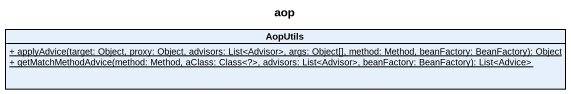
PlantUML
@startuml
title aop
hide circle
hide empty members
skinparam classAttributeIconSize 0
class AopUtils {
  {static} + applyAdvice(target: Object, proxy: Object, advisors: List<Advisor>, args: Object[], method: Method, beanFactory: BeanFactory): Object
  {static} + getMatchMethodAdvice(method: Method, aClass: Class<?>, advisors: List<Advisor>, beanFactory: BeanFactory): List<Advice>
}
@enduml
